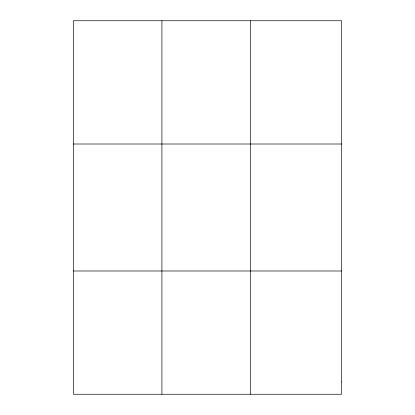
<?xml version="1.0" encoding="UTF-8"?>
<svg xmlns="http://www.w3.org/2000/svg" width="415" height="415" viewBox="0 0 415 415"><rect width="100%" height="100%" fill="white"/><g stroke="black" fill="none" stroke-linecap="round" stroke-linejoin="round"><path stroke-width="0.62" d="M161.917 394.25L161.917 20.75M250.406 394.25L250.406 20.75M73.429 144.005L341.571 144.005M73.429 270.995L341.571 270.995M341.571 381.925L341.571 394.25L73.429 394.25L73.429 20.75L341.571 20.75L341.571 381.925"/></g></svg>
